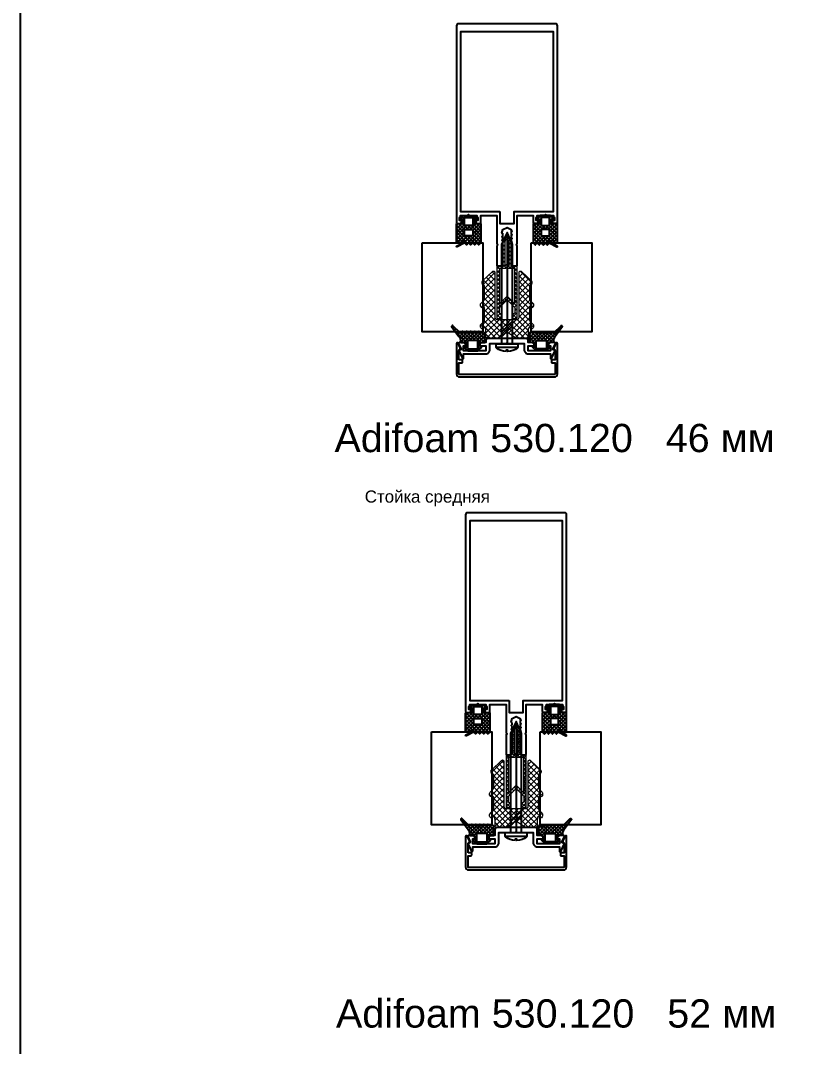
# Model space of a CAD drawing. Header units: millimetres. Extents: x 1744 to 18744, y -2272 to 2782.
# Drawn here: x 7208 to 7590, y -1062 to -554 of the extents above; entities that cross this region are included whole.
import ezdxf

# ---------------------------------------------------------------- set-up
doc = ezdxf.new("R2010")
doc.units = ezdxf.units.MM
doc.layers.add('Steklopaket', color=5, linetype='Continuous')
doc.layers.add('подписи', color=7, linetype='Continuous')
doc.layers.add('Уплотнители', color=1, linetype='Continuous', lineweight=20)
doc.layers.add('Штриховка', color=1, linetype='Continuous', lineweight=5)
doc.styles.get("Standard").update_dxf_attribs({"font": 'arial.ttf'})

# ---------------------------------------------------------------- blocks, each defined once
blk = doc.blocks.new('КП45548')
at = {"color": 146, "true_color": 0x105689}
blk.add_lwpolyline([(-25, 21.5, 0.414214), (-24.5, 21), (-23.57, 21, 0.116434), (-23.44, 21.03), (-22.67, 21.42, 0.284079), (-22.5, 21.69), (-22.5, 22.2, 0.414214), (-22.8, 22.5), (-23.5, 22.5), (-23.5, 24), (-23.09, 24.41, 0.198912), (-23, 24.62), (-23, 25), (-19.44, 25, 0.284079), (-19.17, 25.17), (-19, 25.5), (-18.83, 25.17, 0.284079), (-18.56, 25), (-15, 25), (-15, 24.62, 0.198912), (-14.91, 24.41), (-14.5, 24), (-14.5, 22.5), (-15.2, 22.5, 0.414214), (-15.5, 22.2), (-15.5, 21.69, 0.284079), (-15.33, 21.42), (-14.56, 21.03, 0.116434), (-14.43, 21), (-13.5, 21, 0.414214), (-13, 21.5), (-13, 25), (-5, 25), (-5, 11.12, 0.198912), (-4.91, 10.91), (-4.5, 10.5), (-4.91, 10.09, 0.198912), (-5, 9.88), (-5, 0.5, 0.414214), (-4.5, 0), (-3.12, 0, 0.198912), (-2.91, 0.09), (-2.09, 0.91, 0.198912), (-2, 1.12), (-2, 1.46, 0.284079), (-2.17, 1.73), (-2.5, 1.9), (-2.17, 2.07, 0.284079), (-2, 2.34), (-2, 3.26, 0.284079), (-2.17, 3.53), (-2.5, 3.7), (-2.17, 3.87, 0.284079), (-2, 4.14), (-2, 5.06, 0.284079), (-2.17, 5.33), (-2.5, 5.5), (-2.17, 5.67, 0.284079), (-2, 5.94), (-2, 6.86, 0.284079), (-2.17, 7.13), (-2.5, 7.3), (-2.17, 7.47, 0.284079), (-2, 7.74), (-2, 8.66, 0.284079), (-2.17, 8.93), (-2.5, 9.1), (-2.17, 9.27, 0.284079), (-2, 9.54), (-2, 10.46, 0.284079), (-2.17, 10.73), (-2.5, 10.9), (-2.17, 11.07, 0.284079), (-2, 11.34), (-2, 12.26, 0.284079), (-2.17, 12.53), (-2.5, 12.7), (-2.17, 12.87, 0.284079), (-2, 13.14), (-2, 14.06, 0.284079), (-2.17, 14.33), (-2.5, 14.5), (-2.17, 14.67, 0.284079), (-2, 14.94), (-2, 15.86, 0.284079), (-2.17, 16.13), (-2.5, 16.3), (-2, 18), (0, 19), (2, 18), (2, 17.64, 0.284079), (2.17, 17.37), (2.5, 17.2), (2.17, 17.03, 0.284079), (2, 16.76), (2, 15.84, 0.284079), (2.17, 15.57), (2.5, 15.4), (2.17, 15.23, 0.284079), (2, 14.96), (2, 14.04, 0.284079), (2.17, 13.77), (2.5, 13.6), (2.17, 13.43, 0.284079), (2, 13.16), (2, 12.24, 0.284079), (2.17, 11.97), (2.5, 11.8), (2.17, 11.63, 0.284079), (2, 11.36), (2, 10.44, 0.284079), (2.17, 10.17), (2.5, 10), (2.17, 9.83, 0.284079), (2, 9.56), (2, 8.64, 0.284079), (2.17, 8.37), (2.5, 8.2), (2.17, 8.03, 0.284079), (2, 7.76), (2, 6.84, 0.284079), (2.17, 6.57), (2.5, 6.4), (2.17, 6.23, 0.284079), (2, 5.96), (2, 5.04, 0.284079), (2.17, 4.77), (2.5, 4.6), (2.17, 4.43, 0.284079), (2, 4.16), (2, 3.24, 0.284079), (2.17, 2.97), (2.5, 2.8), (2.17, 2.63, 0.284079), (2, 2.36), (2, 1.12, 0.198912), (2.09, 0.91), (2.91, 0.09, 0.198912), (3.12, 0), (4.5, 0, 0.414214), (5, 0.5), (5, 9.88, 0.198912), (4.91, 10.09), (4.5, 10.5), (4.91, 10.91, 0.198912), (5, 11.12), (5, 25), (13, 25), (13, 21.5, 0.414214), (13.5, 21), (14.43, 21, 0.116434), (14.56, 21.03), (15.33, 21.42, 0.284079), (15.5, 21.69), (15.5, 22.2, 0.414214), (15.2, 22.5), (14.5, 22.5), (14.5, 24), (14.91, 24.41, 0.198912), (15, 24.62), (15, 25), (18.56, 25, 0.284079), (18.83, 25.17), (19, 25.5), (19.17, 25.17, 0.284079), (19.44, 25), (23, 25), (23, 24.62, 0.198912), (23.09, 24.41), (23.5, 24), (23.5, 22.5), (22.8, 22.5, 0.414214), (22.5, 22.2), (22.5, 21.69, 0.284079), (22.67, 21.42), (23.44, 21.03, 0.116434), (23.57, 21), (24.5, 21, 0.414214), (25, 21.5), (25, 119, 0.414214), (24, 120), (-24, 120, 0.414214), (-25, 119)], format="xyb", close=True, dxfattribs=at)
blk.add_lwpolyline([(-3.5, 27), (-3.5, 21), (3.5, 21), (3.5, 27), (23, 27), (23, 116), (-23, 116), (-23, 27)], close=True, dxfattribs=at)
blk = doc.blocks.new('ТПУ-6002')
at = {"true_color": 0xafd9aa}
h = blk.add_hatch(dxfattribs=at)
h.set_pattern_fill('ANSI37', color=9, scale=10, angle=180, style=0)
h.set_pattern_definition([(225, (359.6389, 110.4286), (0.8838835, -0.8838835), []), (315, (359.6389, 110.4286), (0.8838835, 0.8838835), [])])
edge = h.paths.add_edge_path(flags=16)
edge.add_line((1.75, -1), (-1.75, -1))
edge.add_arc((-1.75, -1.25), 0.25, 90, 180)
edge.add_line((-2, -1.25), (-2, -4.75))
edge.add_arc((-1.75, -4.75), 0.25, 180, 270)
edge.add_line((-1.75, -5), (1.75, -5))
edge.add_arc((1.75, -4.75), 0.25, 270, 360)
edge.add_line((2, -4.75), (2, -1.25))
edge.add_arc((1.75, -1.25), 0.25, 0, 90)
edge = h.paths.add_edge_path()
edge.add_line((2.37, -12.66), (4.04, -13.57))
edge.add_arc((4.16, -13.35), 0.25, 241.5196, 270)
edge.add_line((4.16, -13.6), (5.75, -13.6))
edge.add_arc((5.75, -13.35), 0.25, 270, 360)
edge.add_line((6, -13.35), (6, -4.25))
edge.add_arc((5.75, -4.25), 0.25, 0, 90)
edge.add_line((5.75, -4), (3.25, -4))
edge.add_arc((3.25, -3.75), 0.25, 180, 270, ccw=False)
edge.add_line((3, -3.75), (3, -2.25))
edge.add_arc((3.25, -2.25), 0.25, 90, 180, ccw=False)
edge.add_line((3.25, -2), (3.9, -2))
edge.add_arc((3.9, -1.75), 0.25, 270, 405.0646)
edge.add_line((4.08, -1.57), (2.57, -0.07))
edge.add_arc((2.4, -0.25), 0.25, 45.0646, 90)
edge.add_line((2.4, 0), (-2.4, 0))
edge.add_arc((-2.4, -0.25), 0.25, 90, 134.9354)
edge.add_line((-2.57, -0.07), (-4.08, -1.57))
edge.add_arc((-3.9, -1.75), 0.25, 134.9354, 270)
edge.add_line((-3.9, -2), (-3.25, -2))
edge.add_arc((-3.25, -2.25), 0.25, 0, 90, ccw=False)
edge.add_line((-3, -2.25), (-3, -3.75))
edge.add_arc((-3.25, -3.75), 0.25, -90, 0, ccw=False)
edge.add_line((-3.25, -4), (-5.75, -4))
edge.add_arc((-5.75, -4.25), 0.25, 90, 180)
edge.add_line((-6, -4.25), (-6, -13.5))
edge.add_arc((-5.75, -13.5), 0.25, 180, 225)
edge.add_line((-5.93, -13.67), (-5.18, -14.42))
edge.add_arc((-5, -14.25), 0.25, 225, 315)
edge.add_line((-4.82, -14.42), (-4.18, -13.78))
edge.add_arc((-4, -13.95), 0.25, 45, 135, ccw=False)
edge.add_line((-3.82, -13.78), (-3.18, -14.42))
edge.add_arc((-3, -14.25), 0.25, 225, 315)
edge.add_line((-2.82, -14.42), (-2.18, -13.78))
edge.add_arc((-2, -13.95), 0.25, 45, 135, ccw=False)
edge.add_line((-1.82, -13.78), (-1.18, -14.42))
edge.add_arc((-1, -14.25), 0.25, 225, 315)
edge.add_line((-0.82, -14.42), (-0.18, -13.78))
edge.add_arc((0, -13.95), 0.25, 45, 135, ccw=False)
edge.add_line((0.18, -13.78), (0.82, -14.42))
edge.add_arc((1, -14.25), 0.25, 225, 315)
edge.add_line((1.18, -14.42), (1.87, -13.73))
edge.add_arc((2.04, -13.91), 0.25, 61.5196, 135, ccw=False)
edge.add_line((2.16, -13.69), (5.63, -15.57))
edge.add_arc((5.75, -15.35), 0.25, 241.5196, 421.5196)
edge.add_line((5.87, -15.13), (2.13, -13.1))
edge.add_arc((2.25, -12.88), 0.25, 61.5196, 241.5196, ccw=False)
edge = h.paths.add_edge_path(flags=16)
edge.add_line((1.75, -7), (-1.75, -7))
edge.add_arc((-1.75, -7.25), 0.25, 90, 180)
edge.add_line((-2, -7.25), (-2, -9.75))
edge.add_arc((-1.75, -9.75), 0.25, 180, 270)
edge.add_line((-1.75, -10), (1.75, -10))
edge.add_arc((1.75, -9.75), 0.25, 270, 360)
edge.add_line((2, -9.75), (2, -7.25))
edge.add_arc((1.75, -7.25), 0.25, 0, 90)
at = {"color": 9, "true_color": 0xafd9aa}
for points in [[(2.37, -12.66), (4.04, -13.57, 0.124913), (4.16, -13.6), (5.75, -13.6, 0.414214), (6, -13.35), (6, -4.25, 0.414214), (5.75, -4), (3.25, -4, -0.414214), (3, -3.75), (3, -2.25, -0.414214), (3.25, -2), (3.9, -2, 0.668587), (4.08, -1.57), (2.57, -0.07, 0.198619), (2.4, 0), (-2.4, 0, 0.198619), (-2.57, -0.07), (-4.08, -1.57, 0.668587), (-3.9, -2), (-3.25, -2, -0.414214), (-3, -2.25), (-3, -3.75, -0.414214), (-3.25, -4), (-5.75, -4, 0.414214), (-6, -4.25), (-6, -13.5, 0.198912), (-5.93, -13.67), (-5.18, -14.42, 0.414214), (-4.82, -14.42), (-4.18, -13.78, -0.414214), (-3.82, -13.78), (-3.18, -14.42, 0.414214), (-2.82, -14.42), (-2.18, -13.78, -0.414214), (-1.82, -13.78), (-1.18, -14.42, 0.414214), (-0.82, -14.42), (-0.18, -13.78, -0.414214), (0.18, -13.78), (0.82, -14.42, 0.414214), (1.18, -14.42), (1.87, -13.73, -0.332076), (2.16, -13.69), (5.63, -15.57, 1), (5.87, -15.13), (2.13, -13.1, -1)], [(1.75, -1), (-1.75, -1, 0.414214), (-2, -1.25), (-2, -4.75, 0.414214), (-1.75, -5), (1.75, -5, 0.414214), (2, -4.75), (2, -1.25, 0.414214)], [(1.75, -7), (-1.75, -7, 0.414214), (-2, -7.25), (-2, -9.75, 0.414214), (-1.75, -10), (1.75, -10, 0.414214), (2, -9.75), (2, -7.25, 0.414214)]]:
    blk.add_lwpolyline(points, format="xyb", close=True, dxfattribs=at)
blk = doc.blocks.new('КПС 758')
blk.add_lwpolyline([(-23.77, 2.33, 0.414214), (-23.63, 1.93), (-22.87, 1.58, -0.414214), (-22.73, 1.18), (-23.97, -1.49, 0.548619), (-23.7, -1.92), (-21.57, -1.92, 0.116434), (-21.44, -1.89), (-20.67, -1.5, 0.284079), (-20.5, -1.23), (-20.5, -0.72, 0.414214), (-20.8, -0.42), (-21.5, -0.42), (-21.5, 2.08), (-10.5, 2.08), (-10.5, -0.42), (-13.2, -0.42, 0.414214), (-13.5, -0.72), (-13.5, -1.23, 0.284079), (-13.33, -1.5), (-12.56, -1.89, 0.116434), (-12.43, -1.92), (-10.5, -1.92), (-10.5, -2.92, 0.414214), (-9.5, -3.92), (9.5, -3.92, 0.414214), (10.5, -2.92), (10.5, -1.92), (12.43, -1.92, 0.116434), (12.56, -1.89), (13.33, -1.5, 0.284079), (13.5, -1.23), (13.5, -0.72, 0.414214), (13.2, -0.42), (10.5, -0.42), (10.5, 2.08), (21.5, 2.08), (21.5, -0.42), (20.8, -0.42, 0.414214), (20.5, -0.72), (20.5, -1.23, 0.284079), (20.67, -1.5), (21.44, -1.89, 0.116434), (21.57, -1.92), (23.7, -1.92, 0.548619), (23.97, -1.49), (22.73, 1.18, -0.414214), (22.87, 1.58), (23.63, 1.93, 0.414214), (23.77, 2.33), (22.1, 5.91, 0.291473), (21.83, 6.08), (21.8, 6.08, 0.414214), (21.5, 5.78), (21.5, 3.58), (10.5, 3.58, 0.414214), (8.5, 1.58), (8.5, -1.42), (0.62, -1.42, 0.198912), (0.41, -1.51), (0, -1.92), (-0.41, -1.51, 0.198912), (-0.62, -1.42), (-8.5, -1.42), (-8.5, 1.58, 0.414214), (-10.5, 3.58), (-21.5, 3.58), (-21.5, 5.78, 0.414214), (-21.8, 6.08), (-21.83, 6.08, 0.291473), (-22.1, 5.91)], format="xyb", close=True)
blk = doc.blocks.new('ТПУ-007ММ')
at = {"true_color": 0xafd9aa}
h = blk.add_hatch(dxfattribs=at)
h.set_pattern_fill('ANSI37', color=9, scale=10, angle=180, style=0)
h.set_pattern_definition([(225, (-3851.0623, 2334.4012), (0.88388348, -0.88388348), []), (315, (-3851.0623, 2334.4012), (0.88388348, 0.88388348), [])])
edge = h.paths.add_edge_path(flags=16)
edge.add_line((2.1, -1), (-2.1, -1))
edge.add_arc((-2.1, -1.5), 0.5, 90, 180)
edge.add_line((-2.6, -1.5), (-2.6, -4.5))
edge.add_arc((-2.1, -4.5), 0.5, 180, 270)
edge.add_line((-2.1, -5), (2.1, -5))
edge.add_arc((2.1, -4.5), 0.5, 270, 360)
edge.add_line((2.6, -4.5), (2.6, -1.5))
edge.add_arc((2.1, -1.5), 0.5, 0, 90)
edge = h.paths.add_edge_path()
edge.add_arc((-3.85, -2.25), 0.25, 0, 90, ccw=False)
edge.add_line((-3.6, -2.25), (-3.6, -3.75))
edge.add_arc((-3.85, -3.75), 0.25, -90, 0, ccw=False)
edge.add_line((-3.85, -4), (-5.75, -4))
edge.add_arc((-5.75, -4.25), 0.25, 90, 180)
edge.add_line((-6, -4.25), (-6, -8.62))
edge.add_arc((-5.8, -8.62), 0.2, 180, 225)
edge.add_line((-5.94, -8.76), (-5.18, -9.53))
edge.add_arc((-5, -9.35), 0.25, 225, 315)
edge.add_line((-4.82, -9.53), (-4.18, -8.88))
edge.add_arc((-4, -9.06), 0.25, 45, 135, ccw=False)
edge.add_line((-3.82, -8.88), (-3.18, -9.53))
edge.add_arc((-3, -9.35), 0.25, 225, 315)
edge.add_line((-2.82, -9.53), (-2.18, -8.88))
edge.add_arc((-2, -9.06), 0.25, 45, 135, ccw=False)
edge.add_line((-1.82, -8.88), (-1.18, -9.53))
edge.add_arc((-1, -9.35), 0.25, 225, 315)
edge.add_line((-0.82, -9.53), (-0.18, -8.88))
edge.add_arc((0, -9.06), 0.25, 45, 135, ccw=False)
edge.add_line((0.18, -8.88), (0.82, -9.53))
edge.add_arc((1, -9.35), 0.25, 225, 315)
edge.add_line((1.18, -9.53), (1.82, -8.88))
edge.add_arc((2, -9.06), 0.25, 45, 135, ccw=False)
edge.add_line((2.18, -8.88), (2.82, -9.53))
edge.add_arc((3, -9.35), 0.25, 225, 315)
edge.add_line((3.18, -9.53), (3.82, -8.88))
edge.add_arc((4, -9.06), 0.25, 45, 135, ccw=False)
edge.add_line((4.18, -8.88), (4.82, -9.53))
edge.add_arc((5, -9.35), 0.25, 225, 315)
edge.add_line((5.18, -9.53), (5.82, -8.88))
edge.add_arc((6, -9.06), 0.25, 45, 135, ccw=False)
edge.add_line((6.18, -8.88), (9.82, -12.42))
edge.add_arc((10, -12.25), 0.25, 225, 315)
edge.add_line((10.18, -12.42), (10.39, -12.21))
edge.add_arc((10.21, -12.04), 0.25, 315, 380.2249)
edge.add_line((10.44, -11.95), (6.8, -7.06))
edge.add_arc((10, -4.67), 4, 180, 216.7605, ccw=False)
edge.add_line((6, -4.67), (6, -4.3))
edge.add_arc((5.7, -4.3), 0.3, 360, 450)
edge.add_line((5.7, -4), (3.85, -4))
edge.add_arc((3.85, -3.75), 0.25, 180, 270, ccw=False)
edge.add_line((3.6, -3.75), (3.6, -2.25))
edge.add_arc((3.85, -2.25), 0.25, 90, 180, ccw=False)
edge.add_line((3.85, -2), (4.1, -2))
edge.add_arc((4.1, -1.75), 0.25, 270, 405.0646)
edge.add_line((4.28, -1.57), (2.57, -0.07))
edge.add_arc((2.4, -0.25), 0.25, 45.0646, 90)
edge.add_line((2.4, 0), (-2.4, 0))
edge.add_arc((-2.4, -0.25), 0.25, 90, 134.9354)
edge.add_line((-2.57, -0.07), (-4.28, -1.57))
edge.add_arc((-4.1, -1.75), 0.25, 134.9354, 270)
edge.add_line((-4.1, -2), (-3.85, -2))
at = {"color": 9, "true_color": 0xafd9aa}
for points in [[(-3.85, -2, -0.414214), (-3.6, -2.25), (-3.6, -3.75, -0.414214), (-3.85, -4), (-5.75, -4, 0.414214), (-6, -4.25), (-6, -8.62, 0.198912), (-5.94, -8.76), (-5.18, -9.53, 0.414214), (-4.82, -9.53), (-4.18, -8.88, -0.414214), (-3.82, -8.88), (-3.18, -9.53, 0.414214), (-2.82, -9.53), (-2.18, -8.88, -0.414214), (-1.82, -8.88), (-1.18, -9.53, 0.414214), (-0.82, -9.53), (-0.18, -8.88, -0.414214), (0.18, -8.88), (0.82, -9.53, 0.414214), (1.18, -9.53), (1.82, -8.88, -0.414214), (2.18, -8.88), (2.82, -9.53, 0.414214), (3.18, -9.53), (3.82, -8.88, -0.414214), (4.18, -8.88), (4.82, -9.53, 0.414214), (5.18, -9.53), (5.82, -8.88, -0.414214), (6.18, -8.88), (9.82, -12.42, 0.414214), (10.18, -12.42), (10.39, -12.21, 0.292538), (10.44, -11.95), (6.8, -7.06, -0.161788), (6, -4.67), (6, -4.3, 0.414214), (5.7, -4), (3.85, -4, -0.414214), (3.6, -3.75), (3.6, -2.25, -0.414214), (3.85, -2), (4.1, -2, 0.668587), (4.28, -1.57), (2.57, -0.07, 0.198619), (2.4, 0), (-2.4, 0, 0.198619), (-2.57, -0.07), (-4.28, -1.57, 0.668587), (-4.1, -2)], [(2.1, -1), (-2.1, -1, 0.414214), (-2.6, -1.5), (-2.6, -4.5, 0.414214), (-2.1, -5), (2.1, -5, 0.414214), (2.6, -4.5), (2.6, -1.5, 0.414214)]]:
    blk.add_lwpolyline(points, format="xyb", close=True, dxfattribs=at)
blk = doc.blocks.new('КП45310')
at = {"color": 0}
blk.add_lwpolyline([(23.8, -4.26), (23.8, -8.78, -0.279739), (23.48, -9.31, 0.401559), (23.17, -10.23), (24.24, -12.52, 0.802585), (25, -12.36), (25, 2.74, 0.414214), (23.5, 4.24), (-23.5, 4.24, 0.414214), (-25, 2.74), (-25, -12.36, 0.802585), (-24.24, -12.52), (-23.17, -10.23, 0.401559), (-23.48, -9.31, -0.279739), (-23.8, -8.78), (-23.8, -4.26), (-22.3, -4.26, 0.414214), (-22, -3.96), (-22, -3.06, 0.414214), (-22.3, -2.76), (-23.8, -2.76), (-23.8, 2.74, -0.414214), (-23.5, 3.04), (23.5, 3.04, -0.414214), (23.8, 2.74), (23.8, -2.76), (22.3, -2.76, 0.414214), (22, -3.06), (22, -3.96, 0.414214), (22.3, -4.26)], format="xyb", close=True, dxfattribs=at)
blk = doc.blocks.new('ВС 5.5х55 А2 DIN7981')
for p, q in [((0, 0), (0, -55)), ((-5.4, -56.69), (5.4, -56.69))]:
    blk.add_line(p, q)
for points in [[(2.75, -55), (2.75, -5.9), (0, 0), (-2.75, -5.9), (-2.75, -55)], [(-2.75, -51.67), (2.75, -46.17), (2.75, -43.88), (-2.75, -49.38)]]:
    blk.add_lwpolyline(points, close=True)
blk.add_lwpolyline([(-0.39, -58.94, -0.161849), (-5.22, -57.08, -0.223888), (-5.4, -56.69), (-5.4, -55), (5.4, -55), (5.4, -56.69, -0.223888), (5.22, -57.08, -0.161849), (0.39, -58.94), (0.39, -58.24), (-0.39, -58.24)], format="xyb", close=True)
blk = doc.blocks.new('Т50-02')
at = {"layer": 'Штриховка', "lineweight": 5}
h = blk.add_hatch(dxfattribs=at)
h.set_pattern_fill('ANSI37', color=256, scale=11.2, angle=90, style=0)
h.set_pattern_definition([(135, (-7168.1142, 4009.3535), (-0.9899495, -0.9899495), []), (225, (-7168.1142, 4009.3535), (0.9899495, -0.9899495), [])])
h.paths.add_polyline_path([(-13.2, -0.7), (-12.5, 0), (-13.2, 0.7), (-13.2, 3.8), (-30.8, 3.8), (-27, 0), (-30.8, -3.8), (-13.2, -3.8)], flags=16)
edge = h.paths.add_edge_path()
edge.add_line((-12, -4.7), (-12, -2.25))
edge.add_arc((-11.75, -2.25), 0.25, 90, 180, ccw=False)
edge.add_line((-11.75, -2), (-5.2, -2))
edge.add_arc((-5, -1.85), 0.25, 216.8699, 323.1301)
edge.add_line((-4.8, -2), (0, -2))
edge.add_arc((0, 0), 2, 270, 450)
edge.add_line((0, 2), (-4.8, 2))
edge.add_arc((-5, 1.85), 0.25, 36.8699, 143.1301)
edge.add_line((-5.2, 2), (-11.75, 2))
edge.add_arc((-11.75, 2.25), 0.25, 180, 270, ccw=False)
edge.add_line((-12, 2.25), (-12, 4.7))
edge.add_arc((-12.3, 4.7), 0.3, 0, 90)
edge.add_line((-12.3, 5), (-37.7, 5))
edge.add_arc((-37.7, 4.7), 0.3, 90, 180)
edge.add_line((-38, 4.7), (-38, 3.75))
edge.add_arc((-36.75, 3.75), 1.25, 180, 350.7182)
edge.add_arc((-35.22, 3.5), 0.3, 90, 170.7182, ccw=False)
edge.add_line((-35.22, 3.8), (-32.5, 3.8))
edge.add_line((-32.5, 3.8), (-28.7, 0))
edge.add_line((-28.7, 0), (-32.5, -3.8))
edge.add_line((-32.5, -3.8), (-35.22, -3.8))
edge.add_arc((-35.22, -3.5), 0.3, 189.2818, 270, ccw=False)
edge.add_arc((-36.75, -3.75), 1.25, 9.2818, 180)
edge.add_line((-38, -3.75), (-38, -4.7))
edge.add_arc((-37.7, -4.7), 0.3, 180, 270)
edge.add_line((-37.7, -5), (-12.3, -5))
edge.add_arc((-12.3, -4.7), 0.3, 270, 360)
edge = h.paths.add_edge_path(flags=16)
edge.add_line((-11, 0), (-12, -1))
edge.add_line((-12, -1), (0, -1))
edge.add_arc((0, 0), 1, 270, 450)
edge.add_line((0, 1), (-12, 1))
edge.add_line((-12, 1), (-11, 0))
at = {"layer": 'Уплотнители'}
for points in [[(-12, -4.7), (-12, -2.25, -0.414214), (-11.75, -2), (-5.2, -2, 0.5), (-4.8, -2), (0, -2, 1), (0, 2), (-4.8, 2, 0.5), (-5.2, 2), (-11.75, 2, -0.414214), (-12, 2.25), (-12, 4.7, 0.414214), (-12.3, 5), (-37.7, 5, 0.414214), (-38, 4.7), (-38, 3.75, 0.922113), (-35.52, 3.55, -0.367523), (-35.22, 3.8), (-32.5, 3.8), (-28.7, 0), (-32.5, -3.8), (-35.22, -3.8, -0.367523), (-35.52, -3.55, 0.922113), (-38, -3.75), (-38, -4.7, 0.414214), (-37.7, -5), (-12.3, -5, 0.414214)], [(-11, 0), (-12, -1), (0, -1, 1), (0, 1), (-12, 1), (-11, 0)]]:
    blk.add_lwpolyline(points, format="xyb", close=True, dxfattribs=at)
blk.add_lwpolyline([(-13.2, -0.7), (-12.5, 0), (-13.2, 0.7), (-13.2, 3.8), (-30.8, 3.8), (-27, 0), (-30.8, -3.8), (-13.2, -3.8)], close=True, dxfattribs=at)
blk = doc.blocks.new('Adifoam 530.120')
at = {"layer": 'Штриховка', "lineweight": 5}
h = blk.add_hatch(dxfattribs=at)
h.set_pattern_fill('ANSI37', color=256, scale=16, style=0)
h.set_pattern_definition([(45, (-11689.9974, 3718.6571), (-1.41421356, 1.41421356), []), (135, (-11689.9974, 3718.6571), (-1.41421356, -1.41421356), [])])
h.paths.add_polyline_path([(-6.69, 0, -0.118476), (-6.86, -0.7), (-9.17, -4.23, 0.146126), (-9.5, -5.32), (-9.5, -9.2), (-9.5, -9.45, 0.414214), (-8.5, -10.45), (-6.41, -10.45), (-4.5, -10.55, -0.590779), (-4.19, -11.18), (-4.38, -11.44, 0.668179), (-3.67, -13.15), (-3.1, -13.15, 0.198912), (-2.4, -12.86), (-1.08, -11.54, -0.198912), (-0.02, -11.1), (5.51, -11.1, -0.668179), (5.8, -11.78, 0.52914), (6.73, -13.15), (7.29, -13.15, 0.198912), (8, -12.86), (9.32, -11.54, -0.198912), (10.38, -11.1), (16.58, -11.1, -0.501863), (16.96, -11.61, 0.342328), (17.92, -12.35), (18.49, -12.35, 0.212691), (19.23, -12.02), (23.82, -7.18, 0.185206), (24, -6.71, 0.418456), (23.3, -6), (1, -6, -0.414214), (0, -5), (0, 0)])
h.paths.add_polyline_path([(-6.41, 10.45), (-8.5, 10.45, 0.414214), (-9.5, 9.45), (-9.5, 9.2), (-9.5, 5.32, 0.146126), (-9.17, 4.23), (-6.86, 0.7, -0.118476), (-6.69, 0), (0, 0), (0, 5, -0.414214), (1, 6), (23.3, 6, 0.414214), (24, 6.7, 0.202658), (23.79, 7.21), (19.19, 12.06, 0.198912), (18.49, 12.35), (17.91, 12.35, 0.339591), (16.96, 11.61, -0.501863), (16.58, 11.1), (10.38, 11.1, -0.198912), (9.32, 11.54), (8, 12.86, 0.198912), (7.29, 13.15), (6.73, 13.15, 0.52914), (5.8, 11.78, -0.668179), (5.51, 11.1), (-0.02, 11.1, -0.198912), (-1.08, 11.54), (-2.4, 12.86, 0.198912), (-3.1, 13.15), (-3.67, 13.15, 0.668179), (-4.38, 11.44), (-4.19, 11.18, -0.590779), (-4.5, 10.55)])
at = {"layer": 'Уплотнители'}
blk.add_lwpolyline([(24, -6.71, -0.198912), (23.79, -7.21), (19.19, -12.06, -0.198912), (18.49, -12.35), (17.92, -12.35, -0.342328), (16.96, -11.61, 0.501863), (16.58, -11.1), (10.38, -11.1, 0.198912), (9.32, -11.54), (8, -12.86, -0.198912), (7.29, -13.15), (6.73, -13.15, -0.52914), (5.8, -11.78, 0.668179), (5.51, -11.1), (-0.02, -11.1, 0.198912), (-1.08, -11.54), (-2.4, -12.86, -0.198912), (-3.1, -13.15), (-3.67, -13.15, -0.668179), (-4.38, -11.44), (-4.19, -11.18, 0.590779), (-4.5, -10.55), (-6.41, -10.45), (-8.5, -10.45, -0.414214), (-9.5, -9.45), (-9.5, -9.2), (-9.5, -5.32, -0.146126), (-9.17, -4.23), (-6.86, -0.7, 0.240325), (-6.86, 0.7), (-9.17, 4.23, -0.146126), (-9.5, 5.32), (-9.5, 9.2), (-9.5, 9.45, -0.414214), (-8.5, 10.45), (-6.41, 10.45), (-4.5, 10.55, 0.590779), (-4.19, 11.18), (-4.38, 11.44, -0.668179), (-3.67, 13.15), (-3.1, 13.15, -0.198912), (-2.4, 12.86), (-1.08, 11.54, 0.198912), (-0.02, 11.1), (5.51, 11.1, 0.668179), (5.8, 11.78, -0.52914), (6.73, 13.15), (7.29, 13.15, -0.198912), (8, 12.86), (9.32, 11.54, 0.198912), (10.38, 11.1), (16.58, 11.1, 0.501863), (16.96, 11.61, -0.342328), (17.92, 12.35), (18.49, 12.35, -0.198912), (19.19, 12.06), (23.79, 7.21, -0.198912), (24, 6.71), (24, 6.7, -0.414214), (23.3, 6), (1, 6, 0.414214), (0, 5), (0, 0), (0, -5, 0.414214), (1, -6), (23.3, -6, -0.414214), (24, -6.7)], format="xyb", dxfattribs=at)
blk = doc.blocks.new('КПС 575')
blk.add_lwpolyline([(-23.77, 3.16, 0.414214), (-23.63, 2.76), (-22.87, 2.41, -0.414214), (-22.73, 2.01), (-23.97, -0.66, 0.548619), (-23.7, -1.09), (-21.57, -1.09, 0.116434), (-21.44, -1.06), (-20.67, -0.67, 0.284079), (-20.5, -0.4), (-20.5, 0.11, 0.414214), (-20.8, 0.41), (-21.5, 0.41), (-21.5, 2.91), (-10.5, 2.91), (-10.5, 0.41), (-13.2, 0.41, 0.414214), (-13.5, 0.11), (-13.5, -0.4, 0.284079), (-13.33, -0.67), (-12.56, -1.06, 0.116434), (-12.43, -1.09), (-10.5, -1.09), (-10.5, -4.09, 0.414214), (-9.5, -5.09), (9.5, -5.09, 0.414214), (10.5, -4.09), (10.5, -1.09), (12.43, -1.09, 0.116434), (12.56, -1.06), (13.33, -0.67, 0.284079), (13.5, -0.4), (13.5, 0.11, 0.414214), (13.2, 0.41), (10.5, 0.41), (10.5, 2.91), (21.5, 2.91), (21.5, 0.41), (20.8, 0.41, 0.414214), (20.5, 0.11), (20.5, -0.4, 0.284079), (20.67, -0.67), (21.44, -1.06, 0.116434), (21.57, -1.09), (23.7, -1.09, 0.548619), (23.97, -0.66), (22.73, 2.01, -0.414214), (22.87, 2.41), (23.63, 2.76, 0.414214), (23.77, 3.16), (22.1, 6.74, 0.291473), (21.83, 6.91), (21.8, 6.91, 0.414214), (21.5, 6.61), (21.5, 4.41), (10.5, 4.41, 0.414214), (8.5, 2.41), (8.5, -2.59), (0.62, -2.59, 0.198912), (0.41, -2.68), (0, -3.09), (-0.41, -2.68, 0.198912), (-0.62, -2.59), (-8.5, -2.59), (-8.5, 2.41, 0.414214), (-10.5, 4.41), (-21.5, 4.41), (-21.5, 6.61, 0.414214), (-21.8, 6.91), (-21.83, 6.91, 0.291473), (-22.1, 6.74)], format="xyb", close=True)

msp = doc.modelspace()

# ---------------------------------------------------------------- linework, layer by layer
msp.add_lwpolyline([(7207.719, 2576.164), (8804.268, 2576.164), (8804.268, -1584.506), (7207.719, -1584.506)], close=True)
at = {"layer": 'Steklopaket'}
for points in [[(7406.804, -663.798), (7436.804, -663.798), (7436.804, -707.798), (7406.804, -707.798)], [(7460.804, -663.798), (7490.804, -663.798), (7490.804, -707.798), (7460.804, -707.798)], [(7411.308, -906.033), (7441.308, -906.033), (7441.308, -952.033), (7411.308, -952.033)], [(7465.308, -906.033), (7495.308, -906.033), (7495.308, -952.033), (7465.308, -952.033)]]:
    msp.add_lwpolyline(points, close=True, dxfattribs=at)

# ---------------------------------------------------------------- block references
for name, p in [('КП45548', (7448.804, -675.198)), ('ТПУ-6002', (7467.804, -650.198)), ('ВС 5.5х55 А2 DIN7981', (7448.804, -658.697)), ('КП45548', (7453.308, -917.433)), ('ТПУ-6002', (7472.308, -892.433)), ('ВС 5.5х55 А2 DIN7981', (7453.308, -900.933))]:
    msp.add_blockref(name, p)
at = {"xscale": -1}
for p in [(7429.804, -650.198), (7434.308, -892.433)]:
    msp.add_blockref('ТПУ-6002', p, dxfattribs=at)
for name, p, rotation in [('Т50-02', (7448.804, -663.198), 90), ('Adifoam 530.120', (7448.804, -701.698), 90), ('ТПУ-007ММ', (7431.804, -717.198), 180), ('КПС 758', (7448.804, -715.115), 180), ('КП45310', (7448.804, -725.954), 180), ('Т50-02', (7453.308, -905.433), 90), ('Adifoam 530.120', (7453.308, -943.933), 90), ('ТПУ-007ММ', (7436.308, -961.433), 180), ('КПС 575', (7453.308, -958.522), 180), ('КП45310', (7453.308, -970.189), 180)]:
    msp.add_blockref(name, p, dxfattribs=dict(rotation=rotation))
at = {"xscale": -1, "rotation": 180}
for p in [(7465.804, -717.198), (7470.308, -961.433)]:
    msp.add_blockref('ТПУ-007ММ', p, dxfattribs=at)

# ---------------------------------------------------------------- texts
at = {"layer": 'подписи'}
for s, height, p in [('Adifoam 530.120   46 мм', 14, (7363.308, -767.433)), ('Стойка средняя', 6, (7378.308, -792.433)), ('Adifoam 530.120   52 мм', 14, (7364.058, -1052.517))]:
    msp.add_text(s, height=height, dxfattribs=at).set_placement(p)

doc.saveas('drawing.dxf')
